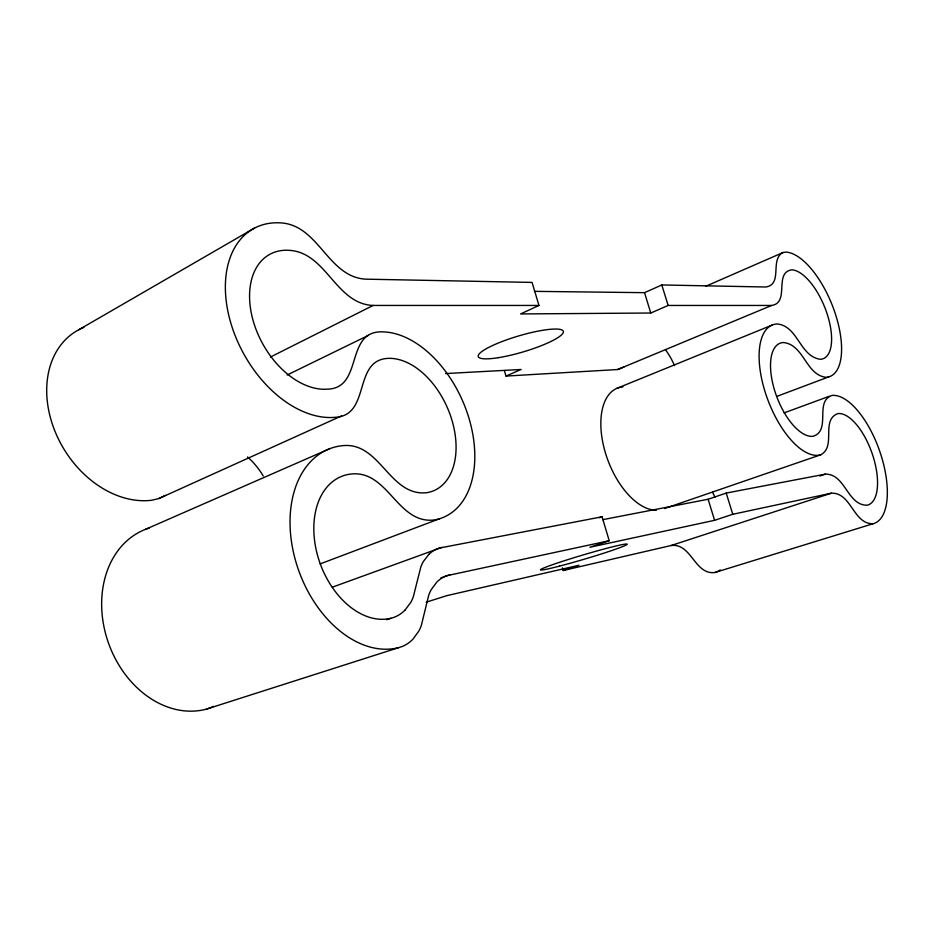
<?xml version="1.0" encoding="UTF-8"?>
<svg xmlns="http://www.w3.org/2000/svg" width="934" height="934" viewBox="0 0 934 934"><rect width="100%" height="100%" fill="white"/><g stroke="black" fill="none" stroke-linecap="round" stroke-linejoin="round"><path stroke-width="1.4" d="M404.901 610.241L410.762 602.418A51.335 34.978 70.5 0 0 413.318 596.768L420.802 567.09A49.245 32.001 72 0 1 423.277 561.661L428.858 554.341M623.982 367.015L617.654 369.525L505.983 376.075L504.372 370.623M404.901 610.241A62.251 42.52 70.1 0 1 394.148 617.281L390.692 618.331A75.222 51.358 69.6 0 1 317.653 555.742A75.222 51.358 69.6 0 1 350.448 474.11C388.03 469.277 397.102 524.371 434.228 519.981A99.214 63.699 66.3 0 0 469.533 420.172A99.214 63.699 66.3 0 0 380.64 331.85C344.868 332.481 363.419 388.848 326.76 389.186A74.498 49.023 61.5 0 1 253.032 320.28A74.498 49.023 61.5 0 1 287.999 250.265C326.48 251.444 335.061 303.889 373.121 305.441L538.953 305.453L532.076 282.418L365.638 279.161C327.495 276.908 318.903 224.744 280.352 222.864A104.363 68.731 61.5 0 0 230.208 320.922A104.363 68.731 61.5 0 0 334.617 417.358C371.335 416.097 352.363 359.917 388.194 358.364A70.821 45.439 66.3 0 1 452.301 421.409A70.821 45.439 66.3 0 1 426.464 492.743C389.198 496.351 380.243 441.63 342.521 445.67A105.379 72.011 69.6 0 0 295.413 560.202A105.379 72.011 69.6 0 0 398.853 647.589L402.297 646.456A62.45 42.684 71.3 0 0 413.003 639.125L418.817 631.104A51.51 35.107 71.6 0 0 421.351 625.348L428.741 595.203A49.444 32.095 73 0 1 431.204 589.669L436.75 582.162A59.764 38.679 73.3 0 1 446.709 575.718L609.225 540.716L602.068 516.782L438.863 548.165A59.531 38.574 72.3 0 0 428.869 554.341M562.396 567.872L563.179 570.499L671.091 545.526C691.522 542.794 694.592 575.111 714.837 572.519L873.173 523.705A67.528 29.351 70.4 0 0 880.809 454.496A67.528 29.351 70.4 0 0 832.031 395.432C814.156 401.422 831.435 430.27 813.257 436.248A49.49 22.229 69.1 0 1 774.963 391.544A49.49 22.229 69.1 0 1 783.439 342.533C804.092 344.646 805.75 375.106 826.216 377.336A66.547 28.732 68 0 0 835.533 314.419A66.547 28.732 68 0 0 786.054 252.11L783.124 252.484L705.59 286.341M78.806 329.737L254.457 228.106M165.435 495.335L158.897 498.546L151.74 500.25A94.346 71.486 58.7 0 1 54.522 430.13A94.346 71.486 58.7 0 1 83.885 327.379M270.463 357.033L373.121 305.441M664.693 508.505L820.788 454.765C836.502 446.44 820.507 420.09 837.856 413.599A48.218 20.957 70.4 0 1 872.881 455.745A48.218 20.957 70.4 0 1 867.242 505.212C847.161 505.504 845.585 473.748 825.306 474.145L726.208 493.07L708.112 499.258L602.757 519.666M287.1 375.036L368.37 335.364M538.953 305.453L520.588 313.941L650.788 313.018L668.149 305.453L771.636 305.453C790.152 302.744 773.55 272.576 791.74 269.844A47.517 20.513 68 0 1 827.279 314.349A47.517 20.513 68 0 1 820.426 359.286C799.913 356.718 798.22 326.421 777.532 323.97A69.314 31.149 69.1 0 0 765.331 392.619A69.314 31.149 69.1 0 0 819.27 455.173L820.788 454.765M158.897 498.546L341.575 415.91M534.4 291.35L644.518 292.669L661.809 284.963L765.775 287.007C783.299 284.45 769.429 259.103 783.124 252.484M145.307 529.426L329.725 448.705M505.983 376.075L521.114 369.479L445.588 373.553M617.654 369.525L771.636 305.453M616.767 388.404L771.928 325.172M320.117 563.914L439.879 518.627M777.275 396.226L828.808 376.857M784.128 412.886L829.229 396.296M332.352 587.182L442.016 547.336M599.324 517.74L602.068 516.782M440.848 577.948L449.849 574.819M609.225 540.716L589.868 547.266L714.603 520.308L732.781 514.284L831.365 493.187C851.574 492.405 853.162 524.371 873.173 523.705M386.559 619.721L390.692 618.331M819.807 476.001L825.306 474.145M563.179 570.499L578.987 565.257L446.756 595.67L426.196 602.185M671.091 545.526L831.365 493.187M149.171 528.072A95.011 74.697 70.2 0 0 107.153 639.101A95.011 74.697 70.2 0 0 206.472 709.116L398.853 647.589M206.472 709.116L210.033 707.949A56.309 44.26 72.5 0 0 213.489 706.361M661.809 284.963L668.149 305.453M726.208 493.07L732.781 514.284M644.518 292.669L650.788 313.018M708.112 499.258L714.603 520.308M720.277 569.962A63.127 32.737 70.9 0 1 714.837 572.519M247.568 456.983A64.236 47.704 65.5 0 1 263.236 475.99M665.487 349.795A44.458 22.906 68 0 1 674.523 365.614M656.369 510.279A64.668 34.605 69.3 0 1 604.543 449.838A64.668 34.605 69.3 0 1 622.92 386.898M712.49 492.253A45.077 23.373 70.9 0 1 714.954 497.25M559.571 566.097A45.136 2.195 -16.5 0 0 627.088 544.429A45.136 2.195 -16.5 0 0 565.117 560.493A45.136 2.195 -16.5 0 0 559.571 566.097M498.324 357.687A44.342 8.289 -16.5 0 0 563.377 332.095A44.342 8.289 -16.5 0 0 500.741 342.042A44.342 8.289 -16.5 0 0 498.324 357.687"/></g></svg>
